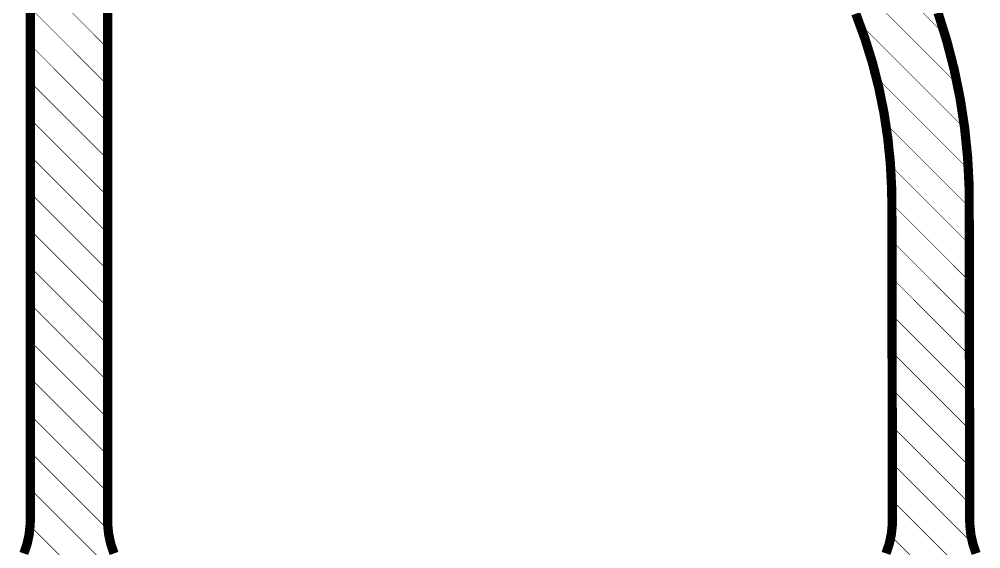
# Model space of a CAD drawing. Header units: inches. Extents: x -4.2 to 12.6, y -6.1 to 3.
# Drawn here: x 9.343 to 10.903, y -2.206 to -1.347 of the extents above; entities that cross this region are included whole.
import ezdxf

# ---------------------------------------------------------------- set-up
doc = ezdxf.new("R2010")
doc.units = ezdxf.units.IN
doc.header["$MEASUREMENT"] = 0
doc.layers.add('Dimension', color=6, linetype='Continuous')

msp = doc.modelspace()

# ---------------------------------------------------------------- linework, layer by layer
at = {"layer": 'Dimension'}
for points in [[(9.3611654, 0.1360543, 0.015, 0.015, 0), (9.3613545, -2.1587778, 0.015, 0.015, 0)], [(9.4865967, 0.1263283, 0.015, 0.015, 0), (9.486805, -2.1587814, 0.015, 0.015, 0)], [(10.1852833, -0.712762, 0.001, 0.001, 0), (10.8452569, -1.3727356, 0.001, 0.001, 0)], [(10.6536319, -1.2411106, 0.001, 0.001, 0), (10.8650559, -1.4525346, 0.001, 0.001, 0)], [(9.3612811, -1.2687598, 0.001, 0.001, 0), (9.4867354, -1.3942141, 0.001, 0.001, 0)], [(9.361286, -1.3287647, 0.001, 0.001, 0), (9.4867408, -1.4542195, 0.001, 0.001, 0)], [(10.7004504, -1.3384006, 0.015, 0.015, 0), (10.7148188, -1.377446, 0.015, 0.015, 0)], [(10.8338645, -1.3369942, 0.015, 0.015, 0), (10.8481358, -1.3827265, 0.015, 0.015, 0)], [(10.7055528, -1.3530315, 0.001, 0.001, 0), (10.8771858, -1.5246645, 0.001, 0.001, 0)], [(10.7148188, -1.377446, 0.015, 0.015, 0), (10.7272126, -1.4171623, 0.015, 0.015, 0)], [(10.8481358, -1.3827265, 0.015, 0.015, 0), (10.8600976, -1.4291165, 0.015, 0.015, 0)], [(9.361291, -1.3887697, 0.001, 0.001, 0), (9.4867463, -1.514225, 0.001, 0.001, 0)], [(10.7272126, -1.4171623, 0.015, 0.015, 0), (10.7376007, -1.4574499, 0.015, 0.015, 0)], [(10.8600976, -1.4291165, 0.015, 0.015, 0), (10.8697198, -1.4760477, 0.015, 0.015, 0)], [(9.3612959, -1.4487746, 0.001, 0.001, 0), (9.4867518, -1.5742305, 0.001, 0.001, 0)], [(10.7376007, -1.4574499, 0.015, 0.015, 0), (10.7459569, -1.4982073, 0.015, 0.015, 0)], [(10.7330368, -1.4405155, 0.001, 0.001, 0), (10.8828964, -1.5903751, 0.001, 0.001, 0)], [(10.8697198, -1.4760477, 0.015, 0.015, 0), (10.8769783, -1.523402, 0.015, 0.015, 0)], [(10.7459569, -1.4982073, 0.015, 0.015, 0), (10.7522603, -1.5393323, 0.015, 0.015, 0)], [(9.3613009, -1.5087796, 0.001, 0.001, 0), (9.4867573, -1.634236, 0.001, 0.001, 0)], [(10.748575, -1.5160537, 0.001, 0.001, 0), (10.8843948, -1.6518735, 0.001, 0.001, 0)], [(10.8769783, -1.523402, 0.015, 0.015, 0), (10.8818546, -1.5710606, 0.015, 0.015, 0)], [(10.7522603, -1.5393323, 0.015, 0.015, 0), (10.756495, -1.5807214, 0.015, 0.015, 0)], [(9.3613058, -1.5687845, 0.001, 0.001, 0), (9.4867627, -1.6942414, 0.001, 0.001, 0)], [(10.756495, -1.5807214, 0.015, 0.015, 0), (10.7586503, -1.6222708, 0.015, 0.015, 0)], [(10.8818546, -1.5710606, 0.015, 0.015, 0), (10.8843368, -1.6189036, 0.015, 0.015, 0)], [(10.7566311, -1.5841098, 0.001, 0.001, 0), (10.8845014, -1.7119801, 0.001, 0.001, 0)], [(10.7586503, -1.6222708, 0.015, 0.015, 0), (10.7589464, -1.643073, 0.015, 0.015, 0)], [(10.8843368, -1.6189036, 0.015, 0.015, 0), (10.8843775, -1.6428573, 0.015, 0.015, 0)], [(9.3613108, -1.6287895, 0.001, 0.001, 0), (9.4867682, -1.7542469, 0.001, 0.001, 0)], [(10.7589464, -1.643073, 0.015, 0.015, 0), (10.7589465, -1.6430729, 0.015, 0.015, 0)], [(10.7589465, -1.6430729, 0.015, 0.015, 0), (10.7598441, -2.1587779, 0.015, 0.015, 0)], [(10.8843775, -1.6428573, 0.015, 0.015, 0), (10.8852924, -2.1587739, 0.015, 0.015, 0)], [(10.758951, -1.6464297, 0.001, 0.001, 0), (10.884608, -1.7720867, 0.001, 0.001, 0)], [(9.3613157, -1.6887944, 0.001, 0.001, 0), (9.4867737, -1.8142524, 0.001, 0.001, 0)], [(10.7590556, -1.7065343, 0.001, 0.001, 0), (10.8847146, -1.8321933, 0.001, 0.001, 0)], [(9.3613207, -1.7487994, 0.001, 0.001, 0), (9.4867791, -1.8742578, 0.001, 0.001, 0)], [(10.7591602, -1.7666389, 0.001, 0.001, 0), (10.8848212, -1.8922999, 0.001, 0.001, 0)], [(9.3613256, -1.8088043, 0.001, 0.001, 0), (9.4867846, -1.9342633, 0.001, 0.001, 0)], [(10.7592649, -1.8267436, 0.001, 0.001, 0), (10.8849278, -1.9524065, 0.001, 0.001, 0)], [(9.3613305, -1.8688092, 0.001, 0.001, 0), (9.4867901, -1.9942688, 0.001, 0.001, 0)], [(10.7593695, -1.8868482, 0.001, 0.001, 0), (10.8850344, -2.0125131, 0.001, 0.001, 0)], [(9.3613355, -1.9288142, 0.001, 0.001, 0), (9.4867955, -2.0542742, 0.001, 0.001, 0)], [(10.7594741, -1.9469528, 0.001, 0.001, 0), (10.885141, -2.0726197, 0.001, 0.001, 0)], [(9.3613404, -1.9888191, 0.001, 0.001, 0), (9.486801, -2.1142797, 0.001, 0.001, 0)], [(10.7595787, -2.0070574, 0.001, 0.001, 0), (10.8852476, -2.1327263, 0.001, 0.001, 0)], [(9.3613454, -2.0488241, 0.001, 0.001, 0), (9.4879091, -2.1753878, 0.001, 0.001, 0)], [(10.7596833, -2.067162, 0.001, 0.001, 0), (10.8907564, -2.1982351, 0.001, 0.001, 0)], [(9.3613503, -2.108829, 0.001, 0.001, 0), (9.4737281, -2.2212068, 0.001, 0.001, 0)], [(10.7597879, -2.1272666, 0.001, 0.001, 0), (10.8537182, -2.2211969, 0.001, 0.001, 0)], [(9.3612169, -2.1667635, 0.015, 0.015, 0), (9.3613545, -2.1587778, 0.015, 0.015, 0)], [(9.486805, -2.1587815, 0.015, 0.015, 0), (9.486805, -2.1587814, 0.015, 0.015, 0)], [(9.486805, -2.1587815, 0.015, 0.015, 0), (9.4869424, -2.1667689, 0.015, 0.015, 0)], [(10.759707, -2.1667543, 0.015, 0.015, 0), (10.7598441, -2.1587779, 0.015, 0.015, 0)], [(10.8852923, -2.158774, 0.015, 0.015, 0), (10.8852924, -2.1587739, 0.015, 0.015, 0)], [(10.8852923, -2.158774, 0.015, 0.015, 0), (10.8854299, -2.1667619, 0.015, 0.015, 0)], [(9.3595807, -2.1826466, 0.015, 0.015, 0), (9.3612169, -2.1667635, 0.015, 0.015, 0)], [(9.360965, -2.1684437, 0.001, 0.001, 0), (9.4137254, -2.2212041, 0.001, 0.001, 0)], [(9.4869424, -2.1667689, 0.015, 0.015, 0), (9.4885789, -2.1826554, 0.015, 0.015, 0)], [(10.7580752, -2.1826191, 0.015, 0.015, 0), (10.759707, -2.1667543, 0.015, 0.015, 0)], [(10.8854299, -2.1667619, 0.015, 0.015, 0), (10.8870664, -2.1826495, 0.015, 0.015, 0)], [(9.3561502, -2.1982409, 0.015, 0.015, 0), (9.3595807, -2.1826466, 0.015, 0.015, 0)], [(9.4885789, -2.1826554, 0.015, 0.015, 0), (9.4920107, -2.198253, 0.015, 0.015, 0)], [(10.7546531, -2.1981963, 0.015, 0.015, 0), (10.7580752, -2.1826191, 0.015, 0.015, 0)], [(10.8870664, -2.1826495, 0.015, 0.015, 0), (10.8904983, -2.1982481, 0.015, 0.015, 0)], [(9.3509697, -2.2133443, 0.015, 0.015, 0), (9.3561502, -2.1982409, 0.015, 0.015, 0)], [(9.4920107, -2.198253, 0.015, 0.015, 0), (9.4971934, -2.2133593, 0.015, 0.015, 0)], [(10.7494849, -2.2132842, 0.015, 0.015, 0), (10.7546531, -2.1981963, 0.015, 0.015, 0)], [(10.7574087, -2.1848874, 0.001, 0.001, 0), (10.7937051, -2.2211838, 0.001, 0.001, 0)], [(10.8904983, -2.1982481, 0.015, 0.015, 0), (10.8956809, -2.2133556, 0.015, 0.015, 0)]]:
    msp.add_lwpolyline(points, format="xyseb", dxfattribs=at)
for points in [[(10.7053028, -1.3530315, 0.0005, 0.0005, 1), (10.7058028, -1.3530315, 0.0005, 0.0005, 1)], [(10.7110688, -1.377446, 0.0075, 0.0075, 1), (10.7185688, -1.377446, 0.0075, 0.0075, 1)], [(10.7110688, -1.377446, 0.0075, 0.0075, 1), (10.7185688, -1.377446, 0.0075, 0.0075, 1)], [(10.8450069, -1.3727356, 0.0005, 0.0005, 1), (10.8455069, -1.3727356, 0.0005, 0.0005, 1)], [(10.8443858, -1.3827265, 0.0075, 0.0075, 1), (10.8518858, -1.3827265, 0.0075, 0.0075, 1)], [(10.8443858, -1.3827265, 0.0075, 0.0075, 1), (10.8518858, -1.3827265, 0.0075, 0.0075, 1)], [(9.361041, -1.3887697, 0.0005, 0.0005, 1), (9.361541, -1.3887697, 0.0005, 0.0005, 1)], [(9.4864854, -1.3942141, 0.0005, 0.0005, 1), (9.4869854, -1.3942141, 0.0005, 0.0005, 1)], [(10.7234626, -1.4171623, 0.0075, 0.0075, 1), (10.7309626, -1.4171623, 0.0075, 0.0075, 1)], [(10.7234626, -1.4171623, 0.0075, 0.0075, 1), (10.7309626, -1.4171623, 0.0075, 0.0075, 1)], [(10.8563476, -1.4291165, 0.0075, 0.0075, 1), (10.8638476, -1.4291165, 0.0075, 0.0075, 1)], [(10.8563476, -1.4291165, 0.0075, 0.0075, 1), (10.8638476, -1.4291165, 0.0075, 0.0075, 1)], [(9.3610459, -1.4487746, 0.0005, 0.0005, 1), (9.3615459, -1.4487746, 0.0005, 0.0005, 1)], [(10.7338507, -1.4574499, 0.0075, 0.0075, 1), (10.7413507, -1.4574499, 0.0075, 0.0075, 1)], [(10.7338507, -1.4574499, 0.0075, 0.0075, 1), (10.7413507, -1.4574499, 0.0075, 0.0075, 1)], [(10.7327868, -1.4405155, 0.0005, 0.0005, 1), (10.7332868, -1.4405155, 0.0005, 0.0005, 1)], [(9.4864908, -1.4542195, 0.0005, 0.0005, 1), (9.4869908, -1.4542195, 0.0005, 0.0005, 1)], [(10.8648059, -1.4525346, 0.0005, 0.0005, 1), (10.8653059, -1.4525346, 0.0005, 0.0005, 1)], [(10.8659698, -1.4760477, 0.0075, 0.0075, 1), (10.8734698, -1.4760477, 0.0075, 0.0075, 1)], [(10.8659698, -1.4760477, 0.0075, 0.0075, 1), (10.8734698, -1.4760477, 0.0075, 0.0075, 1)], [(10.7422069, -1.4982073, 0.0075, 0.0075, 1), (10.7497069, -1.4982073, 0.0075, 0.0075, 1)], [(10.7422069, -1.4982073, 0.0075, 0.0075, 1), (10.7497069, -1.4982073, 0.0075, 0.0075, 1)], [(9.3610509, -1.5087796, 0.0005, 0.0005, 1), (9.3615509, -1.5087796, 0.0005, 0.0005, 1)], [(9.4864963, -1.514225, 0.0005, 0.0005, 1), (9.4869963, -1.514225, 0.0005, 0.0005, 1)], [(10.748325, -1.5160537, 0.0005, 0.0005, 1), (10.748825, -1.5160537, 0.0005, 0.0005, 1)], [(10.8732283, -1.523402, 0.0075, 0.0075, 1), (10.8807283, -1.523402, 0.0075, 0.0075, 1)], [(10.8732283, -1.523402, 0.0075, 0.0075, 1), (10.8807283, -1.523402, 0.0075, 0.0075, 1)], [(10.8769358, -1.5246645, 0.0005, 0.0005, 1), (10.8774358, -1.5246645, 0.0005, 0.0005, 1)], [(10.7485103, -1.5393323, 0.0075, 0.0075, 1), (10.7560103, -1.5393323, 0.0075, 0.0075, 1)], [(10.7485103, -1.5393323, 0.0075, 0.0075, 1), (10.7560103, -1.5393323, 0.0075, 0.0075, 1)], [(9.3610558, -1.5687845, 0.0005, 0.0005, 1), (9.3615558, -1.5687845, 0.0005, 0.0005, 1)], [(9.4865018, -1.5742305, 0.0005, 0.0005, 1), (9.4870018, -1.5742305, 0.0005, 0.0005, 1)], [(10.752745, -1.5807214, 0.0075, 0.0075, 1), (10.760245, -1.5807214, 0.0075, 0.0075, 1)], [(10.752745, -1.5807214, 0.0075, 0.0075, 1), (10.760245, -1.5807214, 0.0075, 0.0075, 1)], [(10.8781046, -1.5710606, 0.0075, 0.0075, 1), (10.8856046, -1.5710606, 0.0075, 0.0075, 1)], [(10.8781046, -1.5710606, 0.0075, 0.0075, 1), (10.8856046, -1.5710606, 0.0075, 0.0075, 1)], [(10.7563811, -1.5841098, 0.0005, 0.0005, 1), (10.7568811, -1.5841098, 0.0005, 0.0005, 1)], [(10.8826464, -1.5903751, 0.0005, 0.0005, 1), (10.8831464, -1.5903751, 0.0005, 0.0005, 1)], [(10.7549003, -1.6222708, 0.0075, 0.0075, 1), (10.7624003, -1.6222708, 0.0075, 0.0075, 1)], [(10.7549003, -1.6222708, 0.0075, 0.0075, 1), (10.7624003, -1.6222708, 0.0075, 0.0075, 1)], [(10.8805868, -1.6189036, 0.0075, 0.0075, 1), (10.8880868, -1.6189036, 0.0075, 0.0075, 1)], [(10.8805868, -1.6189036, 0.0075, 0.0075, 1), (10.8880868, -1.6189036, 0.0075, 0.0075, 1)], [(9.3610608, -1.6287895, 0.0005, 0.0005, 1), (9.3615608, -1.6287895, 0.0005, 0.0005, 1)], [(9.4865073, -1.634236, 0.0005, 0.0005, 1), (9.4870073, -1.634236, 0.0005, 0.0005, 1)], [(10.7551964, -1.643073, 0.0075, 0.0075, 1), (10.7626964, -1.643073, 0.0075, 0.0075, 1)], [(10.7551964, -1.643073, 0.0075, 0.0075, 1), (10.7626964, -1.643073, 0.0075, 0.0075, 1)], [(10.7551965, -1.6430729, 0.0075, 0.0075, 1), (10.7626965, -1.6430729, 0.0075, 0.0075, 1)], [(10.7551965, -1.6430729, 0.0075, 0.0075, 1), (10.7626965, -1.6430729, 0.0075, 0.0075, 1)], [(10.8806275, -1.6428573, 0.0075, 0.0075, 1), (10.8881275, -1.6428573, 0.0075, 0.0075, 1)], [(10.8806275, -1.6428573, 0.0075, 0.0075, 1), (10.8881275, -1.6428573, 0.0075, 0.0075, 1)], [(10.758701, -1.6464297, 0.0005, 0.0005, 1), (10.759201, -1.6464297, 0.0005, 0.0005, 1)], [(10.8841448, -1.6518735, 0.0005, 0.0005, 1), (10.8846448, -1.6518735, 0.0005, 0.0005, 1)], [(9.3610657, -1.6887944, 0.0005, 0.0005, 1), (9.3615657, -1.6887944, 0.0005, 0.0005, 1)], [(9.4865127, -1.6942414, 0.0005, 0.0005, 1), (9.4870127, -1.6942414, 0.0005, 0.0005, 1)], [(10.7588056, -1.7065343, 0.0005, 0.0005, 1), (10.7593056, -1.7065343, 0.0005, 0.0005, 1)], [(10.8842514, -1.7119801, 0.0005, 0.0005, 1), (10.8847514, -1.7119801, 0.0005, 0.0005, 1)], [(9.3610707, -1.7487994, 0.0005, 0.0005, 1), (9.3615707, -1.7487994, 0.0005, 0.0005, 1)], [(9.4865182, -1.7542469, 0.0005, 0.0005, 1), (9.4870182, -1.7542469, 0.0005, 0.0005, 1)], [(10.7589102, -1.7666389, 0.0005, 0.0005, 1), (10.7594102, -1.7666389, 0.0005, 0.0005, 1)], [(10.884358, -1.7720867, 0.0005, 0.0005, 1), (10.884858, -1.7720867, 0.0005, 0.0005, 1)], [(9.3610756, -1.8088043, 0.0005, 0.0005, 1), (9.3615756, -1.8088043, 0.0005, 0.0005, 1)], [(9.4865237, -1.8142524, 0.0005, 0.0005, 1), (9.4870237, -1.8142524, 0.0005, 0.0005, 1)], [(10.7590149, -1.8267436, 0.0005, 0.0005, 1), (10.7595149, -1.8267436, 0.0005, 0.0005, 1)], [(10.8844646, -1.8321933, 0.0005, 0.0005, 1), (10.8849646, -1.8321933, 0.0005, 0.0005, 1)], [(9.3610805, -1.8688092, 0.0005, 0.0005, 1), (9.3615805, -1.8688092, 0.0005, 0.0005, 1)], [(9.4865291, -1.8742578, 0.0005, 0.0005, 1), (9.4870291, -1.8742578, 0.0005, 0.0005, 1)], [(10.7591195, -1.8868482, 0.0005, 0.0005, 1), (10.7596195, -1.8868482, 0.0005, 0.0005, 1)], [(10.8845712, -1.8922999, 0.0005, 0.0005, 1), (10.8850712, -1.8922999, 0.0005, 0.0005, 1)], [(9.3610855, -1.9288142, 0.0005, 0.0005, 1), (9.3615855, -1.9288142, 0.0005, 0.0005, 1)], [(9.4865346, -1.9342633, 0.0005, 0.0005, 1), (9.4870346, -1.9342633, 0.0005, 0.0005, 1)], [(10.7592241, -1.9469528, 0.0005, 0.0005, 1), (10.7597241, -1.9469528, 0.0005, 0.0005, 1)], [(10.8846778, -1.9524065, 0.0005, 0.0005, 1), (10.8851778, -1.9524065, 0.0005, 0.0005, 1)], [(9.3610904, -1.9888191, 0.0005, 0.0005, 1), (9.3615904, -1.9888191, 0.0005, 0.0005, 1)], [(9.4865401, -1.9942688, 0.0005, 0.0005, 1), (9.4870401, -1.9942688, 0.0005, 0.0005, 1)], [(10.7593287, -2.0070574, 0.0005, 0.0005, 1), (10.7598287, -2.0070574, 0.0005, 0.0005, 1)], [(10.8847844, -2.0125131, 0.0005, 0.0005, 1), (10.8852844, -2.0125131, 0.0005, 0.0005, 1)], [(9.3610954, -2.0488241, 0.0005, 0.0005, 1), (9.3615954, -2.0488241, 0.0005, 0.0005, 1)], [(9.4865455, -2.0542742, 0.0005, 0.0005, 1), (9.4870455, -2.0542742, 0.0005, 0.0005, 1)], [(10.7594333, -2.067162, 0.0005, 0.0005, 1), (10.7599333, -2.067162, 0.0005, 0.0005, 1)], [(10.884891, -2.0726197, 0.0005, 0.0005, 1), (10.885391, -2.0726197, 0.0005, 0.0005, 1)], [(9.3611003, -2.108829, 0.0005, 0.0005, 1), (9.3616003, -2.108829, 0.0005, 0.0005, 1)], [(9.486551, -2.1142797, 0.0005, 0.0005, 1), (9.487051, -2.1142797, 0.0005, 0.0005, 1)], [(10.7595379, -2.1272666, 0.0005, 0.0005, 1), (10.7600379, -2.1272666, 0.0005, 0.0005, 1)], [(10.8849976, -2.1327263, 0.0005, 0.0005, 1), (10.8854976, -2.1327263, 0.0005, 0.0005, 1)], [(9.3576045, -2.1587778, 0.0075, 0.0075, 1), (9.3651045, -2.1587778, 0.0075, 0.0075, 1)], [(9.3576045, -2.1587778, 0.0075, 0.0075, 1), (9.3651045, -2.1587778, 0.0075, 0.0075, 1)], [(9.483055, -2.1587814, 0.0075, 0.0075, 1), (9.490555, -2.1587814, 0.0075, 0.0075, 1)], [(9.483055, -2.1587814, 0.0075, 0.0075, 1), (9.490555, -2.1587814, 0.0075, 0.0075, 1)], [(9.483055, -2.1587815, 0.0075, 0.0075, 1), (9.490555, -2.1587815, 0.0075, 0.0075, 1)], [(9.483055, -2.1587815, 0.0075, 0.0075, 1), (9.490555, -2.1587815, 0.0075, 0.0075, 1)], [(10.7560941, -2.1587779, 0.0075, 0.0075, 1), (10.7635941, -2.1587779, 0.0075, 0.0075, 1)], [(10.7560941, -2.1587779, 0.0075, 0.0075, 1), (10.7635941, -2.1587779, 0.0075, 0.0075, 1)], [(10.8815423, -2.158774, 0.0075, 0.0075, 1), (10.8890423, -2.158774, 0.0075, 0.0075, 1)], [(10.8815423, -2.158774, 0.0075, 0.0075, 1), (10.8890423, -2.158774, 0.0075, 0.0075, 1)], [(10.8815424, -2.1587739, 0.0075, 0.0075, 1), (10.8890424, -2.1587739, 0.0075, 0.0075, 1)], [(10.8815424, -2.1587739, 0.0075, 0.0075, 1), (10.8890424, -2.1587739, 0.0075, 0.0075, 1)], [(9.3574669, -2.1667635, 0.0075, 0.0075, 1), (9.3649669, -2.1667635, 0.0075, 0.0075, 1)], [(9.3574669, -2.1667635, 0.0075, 0.0075, 1), (9.3649669, -2.1667635, 0.0075, 0.0075, 1)], [(9.360715, -2.1684437, 0.0005, 0.0005, 1), (9.361215, -2.1684437, 0.0005, 0.0005, 1)], [(9.4831924, -2.1667689, 0.0075, 0.0075, 1), (9.4906924, -2.1667689, 0.0075, 0.0075, 1)], [(9.4831924, -2.1667689, 0.0075, 0.0075, 1), (9.4906924, -2.1667689, 0.0075, 0.0075, 1)], [(10.755957, -2.1667543, 0.0075, 0.0075, 1), (10.763457, -2.1667543, 0.0075, 0.0075, 1)], [(10.755957, -2.1667543, 0.0075, 0.0075, 1), (10.763457, -2.1667543, 0.0075, 0.0075, 1)], [(10.8816799, -2.1667619, 0.0075, 0.0075, 1), (10.8891799, -2.1667619, 0.0075, 0.0075, 1)], [(10.8816799, -2.1667619, 0.0075, 0.0075, 1), (10.8891799, -2.1667619, 0.0075, 0.0075, 1)], [(9.3558307, -2.1826466, 0.0075, 0.0075, 1), (9.3633307, -2.1826466, 0.0075, 0.0075, 1)], [(9.3558307, -2.1826466, 0.0075, 0.0075, 1), (9.3633307, -2.1826466, 0.0075, 0.0075, 1)], [(9.4848289, -2.1826554, 0.0075, 0.0075, 1), (9.4923289, -2.1826554, 0.0075, 0.0075, 1)], [(9.4848289, -2.1826554, 0.0075, 0.0075, 1), (9.4923289, -2.1826554, 0.0075, 0.0075, 1)], [(9.4876591, -2.1753878, 0.0005, 0.0005, 1), (9.4881591, -2.1753878, 0.0005, 0.0005, 1)], [(10.7543252, -2.1826191, 0.0075, 0.0075, 1), (10.7618252, -2.1826191, 0.0075, 0.0075, 1)], [(10.7543252, -2.1826191, 0.0075, 0.0075, 1), (10.7618252, -2.1826191, 0.0075, 0.0075, 1)], [(10.8833164, -2.1826495, 0.0075, 0.0075, 1), (10.8908164, -2.1826495, 0.0075, 0.0075, 1)], [(10.8833164, -2.1826495, 0.0075, 0.0075, 1), (10.8908164, -2.1826495, 0.0075, 0.0075, 1)], [(9.3524002, -2.1982409, 0.0075, 0.0075, 1), (9.3599002, -2.1982409, 0.0075, 0.0075, 1)], [(9.3524002, -2.1982409, 0.0075, 0.0075, 1), (9.3599002, -2.1982409, 0.0075, 0.0075, 1)], [(9.4882607, -2.198253, 0.0075, 0.0075, 1), (9.4957607, -2.198253, 0.0075, 0.0075, 1)], [(9.4882607, -2.198253, 0.0075, 0.0075, 1), (9.4957607, -2.198253, 0.0075, 0.0075, 1)], [(10.7509031, -2.1981963, 0.0075, 0.0075, 1), (10.7584031, -2.1981963, 0.0075, 0.0075, 1)], [(10.7509031, -2.1981963, 0.0075, 0.0075, 1), (10.7584031, -2.1981963, 0.0075, 0.0075, 1)], [(10.7571587, -2.1848874, 0.0005, 0.0005, 1), (10.7576587, -2.1848874, 0.0005, 0.0005, 1)], [(10.8867483, -2.1982481, 0.0075, 0.0075, 1), (10.8942483, -2.1982481, 0.0075, 0.0075, 1)], [(10.8867483, -2.1982481, 0.0075, 0.0075, 1), (10.8942483, -2.1982481, 0.0075, 0.0075, 1)], [(10.8905064, -2.1982351, 0.0005, 0.0005, 1), (10.8910064, -2.1982351, 0.0005, 0.0005, 1)]]:
    msp.add_lwpolyline(points, format="xyseb", close=True, dxfattribs=at)

doc.saveas('drawing.dxf')
